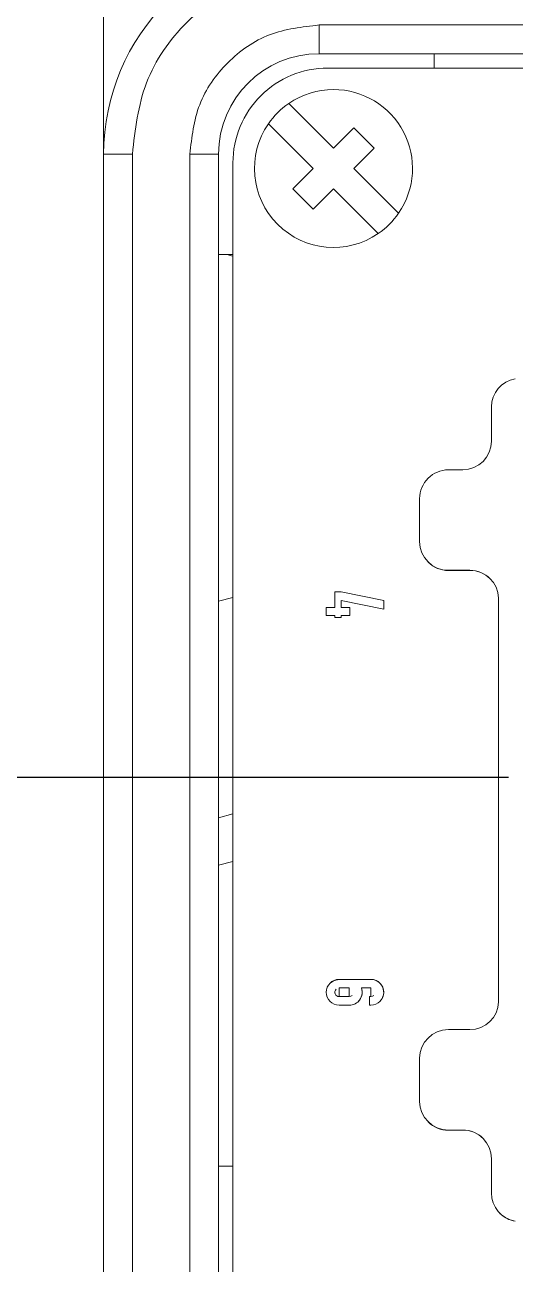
# Model space of a CAD drawing. Extents: x 4137 to 28680, y 2446 to 6814.
# Drawn here: x 14611.7 to 14633.2, y 3135.7 to 3190.1 of the extents above; entities that cross this region are included whole.
import ezdxf

# ---------------------------------------------------------------- set-up
doc = ezdxf.new("R2010")
doc.units = 0
doc.header["$LTSCALE"] = 0.5
doc.layers.get('0').update_dxf_attribs({"linetype": 'CONTINUOUS'})
doc.layers.add('DIM', color=5, linetype='CONTINUOUS')

msp = doc.modelspace()

# ---------------------------------------------------------------- linework, layer by layer
at = {"color": 7, "linetype": 'Continuous', "lineweight": 15}
for p, q in [((14615.143, 3184.383), (14615.143, 3200.133)), ((14615.143, 3184.383), (14615.143, 3200.133)), ((14659.873, 3190.053), (14624.593, 3190.053)), ((14624.593, 3190.053), (14624.593, 3188.793)), ((14659.873, 3190.053), (14624.593, 3190.053)), ((14624.593, 3190.053), (14624.593, 3188.793)), ((14659.873, 3188.793), (14624.593, 3188.793)), ((14659.873, 3188.793), (14624.593, 3188.793)), ((14629.633, 3188.162), (14629.633, 3188.793)), ((14629.633, 3188.162), (14629.633, 3188.793)), ((14659.496, 3188.162), (14624.972, 3188.162)), ((14659.496, 3188.162), (14624.972, 3188.162)), ((14623.259, 3186.608), (14625.223, 3184.644)), ((14623.259, 3186.608), (14625.223, 3184.644)), ((14624.332, 3183.753), (14622.368, 3185.717)), ((14624.332, 3183.753), (14622.368, 3185.717)), ((14625.223, 3184.644), (14626.114, 3185.535)), ((14625.223, 3184.644), (14626.114, 3185.535)), ((14626.114, 3185.535), (14627.005, 3184.644)), ((14626.114, 3185.535), (14627.005, 3184.644)), ((14616.403, 3184.383), (14615.143, 3184.383)), ((14615.143, 3127.683), (14615.143, 3184.383)), ((14616.403, 3184.383), (14615.143, 3184.383)), ((14615.143, 3127.683), (14615.143, 3184.383)), ((14616.403, 3127.683), (14616.403, 3184.383)), ((14616.403, 3127.683), (14616.403, 3184.383)), ((14618.923, 3184.383), (14618.923, 3127.683)), ((14618.923, 3184.383), (14620.183, 3184.383)), ((14618.923, 3184.383), (14618.923, 3127.683)), ((14618.923, 3184.383), (14620.183, 3184.383)), ((14620.183, 3184.383), (14620.183, 3127.683)), ((14620.183, 3184.383), (14620.183, 3127.683)), ((14627.005, 3184.644), (14626.114, 3183.753)), ((14627.005, 3184.644), (14626.114, 3183.753)), ((14620.814, 3184.004), (14620.814, 3128.06)), ((14620.814, 3184.004), (14620.814, 3128.06)), ((14623.441, 3182.862), (14624.332, 3183.753)), ((14623.441, 3182.862), (14624.332, 3183.753)), ((14626.114, 3183.753), (14628.078, 3181.789)), ((14626.114, 3183.753), (14628.078, 3181.789)), ((14624.332, 3181.971), (14623.441, 3182.862)), ((14624.332, 3181.971), (14623.441, 3182.862)), ((14625.223, 3182.862), (14624.332, 3181.971)), ((14625.223, 3182.862), (14624.332, 3181.971)), ((14627.187, 3180.898), (14625.223, 3182.862)), ((14627.187, 3180.898), (14625.223, 3182.862)), ((14620.183, 3179.973), (14620.814, 3179.973)), ((14620.183, 3179.973), (14620.814, 3179.973)), ((14620.814, 3179.902), (14620.55, 3179.973)), ((14620.814, 3179.902), (14620.55, 3179.973)), ((14632.15, 3171.786), (14632.15, 3173.286)), ((14632.15, 3171.786), (14632.15, 3173.286)), ((14630.26, 3170.526), (14630.89, 3170.526)), ((14630.26, 3170.526), (14630.89, 3170.526)), ((14629, 3167.376), (14629, 3169.266)), ((14629, 3167.376), (14629, 3169.266)), ((14629.369, 3166.485), (14629.373, 3166.481)), ((14629.369, 3166.485), (14629.373, 3166.481)), ((14631.205, 3166.116), (14630.26, 3166.116)), ((14630.26, 3166.116), (14630.264, 3166.112)), ((14631.205, 3166.116), (14630.26, 3166.116)), ((14630.26, 3166.116), (14630.264, 3166.112)), ((14630.264, 3166.112), (14631.209, 3166.112)), ((14630.264, 3166.112), (14631.209, 3166.112)), ((14631.205, 3166.116), (14631.209, 3166.112)), ((14631.205, 3166.116), (14631.209, 3166.112)), ((14620.183, 3164.755), (14620.814, 3164.924)), ((14620.183, 3164.755), (14620.814, 3164.924)), ((14625.283, 3165.174), (14625.559, 3165.174)), ((14625.283, 3164.478), (14625.283, 3165.174)), ((14625.283, 3165.174), (14625.559, 3165.174)), ((14625.283, 3165.174), (14625.559, 3165.174)), ((14625.283, 3164.478), (14625.283, 3165.174)), ((14625.283, 3165.174), (14625.559, 3165.174)), ((14625.559, 3165.174), (14627.425, 3164.796)), ((14625.559, 3165.174), (14627.425, 3164.796)), ((14625.559, 3165.174), (14625.559, 3165.174)), ((14625.559, 3165.174), (14627.425, 3164.796)), ((14625.559, 3165.174), (14627.425, 3164.796)), ((14625.559, 3165.174), (14625.559, 3165.174)), ((14625.559, 3164.789), (14625.559, 3164.478)), ((14627.425, 3164.411), (14625.559, 3164.789)), ((14625.559, 3164.789), (14625.559, 3164.478)), ((14627.425, 3164.411), (14625.559, 3164.789)), ((14627.425, 3164.796), (14627.425, 3164.411)), ((14627.425, 3164.796), (14627.425, 3164.411)), ((14632.464, 3147.176), (14632.464, 3164.896)), ((14632.464, 3147.176), (14632.464, 3164.896)), ((14624.905, 3164.135), (14624.905, 3164.478)), ((14624.905, 3164.478), (14625.283, 3164.478)), ((14625.283, 3164.478), (14624.905, 3164.478)), ((14624.905, 3164.135), (14624.905, 3164.478)), ((14624.905, 3164.478), (14625.283, 3164.478)), ((14625.283, 3164.478), (14624.905, 3164.478)), ((14625.283, 3164.135), (14624.905, 3164.135)), ((14625.283, 3164.135), (14624.905, 3164.135)), ((14625.283, 3164.478), (14625.283, 3164.478)), ((14625.283, 3164.478), (14625.283, 3164.478)), ((14625.283, 3164.04), (14625.283, 3164.135)), ((14625.283, 3164.04), (14625.283, 3164.135)), ((14625.559, 3164.478), (14625.937, 3164.478)), ((14625.937, 3164.478), (14625.559, 3164.478)), ((14625.559, 3164.478), (14625.559, 3164.478)), ((14625.559, 3164.478), (14625.937, 3164.478)), ((14625.937, 3164.478), (14625.559, 3164.478)), ((14625.559, 3164.478), (14625.559, 3164.478)), ((14625.559, 3164.135), (14625.559, 3164.04)), ((14625.937, 3164.135), (14625.559, 3164.135)), ((14625.559, 3164.135), (14625.559, 3164.04)), ((14625.937, 3164.135), (14625.559, 3164.135)), ((14625.937, 3164.478), (14625.937, 3164.135)), ((14625.937, 3164.478), (14625.937, 3164.135)), ((14625.559, 3164.04), (14625.283, 3164.04)), ((14625.559, 3164.04), (14625.283, 3164.04)), ((14620.183, 3155.257), (14620.814, 3155.426)), ((14620.183, 3155.257), (14620.814, 3155.426)), ((14620.814, 3153.339), (14620.183, 3153.17)), ((14620.814, 3153.339), (14620.183, 3153.17)), ((14625.472, 3148.161), (14626.858, 3148.161)), ((14625.472, 3148.161), (14626.858, 3148.161)), ((14625.472, 3147.783), (14625.913, 3147.783)), ((14625.472, 3147.405), (14625.472, 3147.783)), ((14625.472, 3147.783), (14625.913, 3147.783)), ((14625.472, 3147.405), (14625.472, 3147.783)), ((14625.913, 3147.783), (14625.913, 3147.405)), ((14625.913, 3147.783), (14625.913, 3147.405)), ((14626.858, 3147.783), (14626.448, 3147.783)), ((14626.858, 3147.783), (14626.448, 3147.783)), ((14626.858, 3147.405), (14626.858, 3147.783)), ((14626.858, 3147.405), (14626.858, 3147.783)), ((14625.913, 3147.405), (14625.472, 3147.405)), ((14625.913, 3147.405), (14625.472, 3147.405)), ((14626.795, 3147.405), (14626.858, 3147.405)), ((14626.795, 3147.027), (14626.795, 3147.405)), ((14626.795, 3147.405), (14626.858, 3147.405)), ((14626.795, 3147.027), (14626.795, 3147.405)), ((14625.913, 3147.027), (14625.472, 3147.027)), ((14625.913, 3147.027), (14625.472, 3147.027)), ((14626.858, 3147.027), (14626.795, 3147.027)), ((14626.858, 3147.027), (14626.795, 3147.027)), ((14630.26, 3145.956), (14631.205, 3145.956)), ((14630.26, 3145.956), (14631.205, 3145.956)), ((14629, 3142.806), (14629, 3144.696)), ((14629, 3142.806), (14629, 3144.696)), ((14629.369, 3141.915), (14629.373, 3141.911)), ((14629.369, 3141.915), (14629.373, 3141.911)), ((14630.89, 3141.546), (14630.26, 3141.546)), ((14630.26, 3141.546), (14630.264, 3141.542)), ((14630.89, 3141.546), (14630.26, 3141.546)), ((14630.26, 3141.546), (14630.264, 3141.542)), ((14630.264, 3141.542), (14630.894, 3141.542)), ((14630.264, 3141.542), (14630.894, 3141.542)), ((14630.89, 3141.546), (14630.894, 3141.542)), ((14630.89, 3141.546), (14630.894, 3141.542)), ((14632.15, 3138.785), (14632.15, 3140.286)), ((14632.15, 3138.785), (14632.15, 3140.286)), ((14620.814, 3139.968), (14620.183, 3139.968)), ((14620.814, 3139.968), (14620.183, 3139.968)), ((14632.519, 3137.894), (14632.523, 3137.89)), ((14632.519, 3137.894), (14632.523, 3137.89))]:
    msp.add_line(p, q, dxfattribs=at)
at = {"color": 7, "linetype": 'Continuous', "lineweight": 15, "flags": 128}
for points in [[(14625.071, 3147.995), (14625.255, 3148.118), (14625.472, 3148.161)], [(14625.071, 3147.995), (14625.255, 3148.118), (14625.472, 3148.161)], [(14626.047, 3147.46), (14625.985, 3147.419), (14625.913, 3147.405)], [(14626.047, 3147.46), (14625.985, 3147.419), (14625.913, 3147.405)], [(14626.858, 3147.405), (14626.93, 3147.419), (14626.992, 3147.46)], [(14626.858, 3147.405), (14626.93, 3147.419), (14626.992, 3147.46)]]:
    msp.add_lwpolyline(points, dxfattribs=at)
at = {"color": 7, "linetype": 'Continuous', "lineweight": 15}
for centre, radius, start, end in [((14624.593, 3184.383), 9.45, 90, 180), ((14624.593, 3184.383), 9.45, 90, 180), ((14624.593, 3184.383), 4.41, 90, 180), ((14624.593, 3184.383), 4.41, 90, 180), ((14624.972, 3184.004), 4.158, 90, 180.0001), ((14624.972, 3184.004), 4.158, 90, 180.0001), ((14625.223, 3183.753), 3.465, 90, 124.5243), ((14625.223, 3183.753), 3.465, 90, 124.5243), ((14625.223, 3183.753), 3.465, 325.4757, 90), ((14625.223, 3183.753), 3.465, 325.4757, 90), ((14625.223, 3183.753), 3.465, 124.5243, 145.4757), ((14625.223, 3183.753), 3.465, 124.5243, 145.4757), ((14625.223, 3183.753), 3.465, 145.4757, 304.5243), ((14625.223, 3183.753), 3.465, 145.4757, 304.5243), ((14625.223, 3183.753), 3.465, 304.5243, 325.4757), ((14625.223, 3183.753), 3.465, 304.5243, 325.4757), ((14633.41, 3173.286), 1.26, 100.0001, 180.0001), ((14633.41, 3173.286), 1.26, 100.0001, 180.0001), ((14630.89, 3171.786), 1.26, 270.0003, 359.9998), ((14630.89, 3171.786), 1.26, 270.0003, 359.9998), ((14630.26, 3169.266), 1.26, 89.9995, 180.0002), ((14630.26, 3169.266), 1.26, 89.9995, 180.0002), ((14630.26, 3167.376), 1.26, 180.0002, 269.9997), ((14630.26, 3167.376), 1.26, 180.0002, 269.9997), ((14630.229, 3167.288), 1.177, 223.3042, 271.6935), ((14630.229, 3167.288), 1.177, 223.3042, 271.6935), ((14631.205, 3164.856), 1.26, 1.812, 90.0004), ((14631.205, 3164.856), 1.26, 1.812, 90.0004), ((14631.208, 3164.852), 1.26, 45.0007, 89.997), ((14631.208, 3164.852), 1.26, 45.0007, 89.997), ((14625.472, 3147.594), 0.567, 90, 270), ((14625.472, 3147.594), 0.567, 90, 270), ((14625.913, 3147.594), 0.567, 270, 19.4712), ((14625.913, 3147.594), 0.567, 270, 19.4712), ((14625.913, 3147.594), 0.567, 315, 19.4712), ((14625.913, 3147.594), 0.567, 315, 19.4712), ((14626.858, 3147.594), 0.567, 270, 90), ((14626.858, 3147.594), 0.567, 315, 90), ((14626.858, 3147.594), 0.567, 270, 90), ((14626.858, 3147.594), 0.567, 315, 90), ((14625.472, 3147.594), 0.189, 135, 270), ((14625.472, 3147.594), 0.189, 135, 270), ((14631.205, 3147.216), 1.26, 269.9998, 358.1878), ((14631.205, 3147.216), 1.26, 269.9998, 358.1878), ((14630.26, 3144.696), 1.26, 90.0003, 179.9998), ((14630.26, 3144.696), 1.26, 90.0003, 179.9998), ((14630.26, 3142.806), 1.26, 180, 269.9999), ((14630.26, 3142.806), 1.26, 180, 269.9999), ((14630.229, 3142.718), 1.177, 223.305, 271.6927), ((14630.229, 3142.718), 1.177, 223.305, 271.6927), ((14630.89, 3140.286), 1.26, 0.0002, 89.9997), ((14630.89, 3140.286), 1.26, 0.0002, 89.9997), ((14630.918, 3140.34), 1.202, 43.8487, 91.1492), ((14630.918, 3140.34), 1.202, 43.8487, 91.1492), ((14633.41, 3138.785), 1.26, 180.0002, 259.9997), ((14633.41, 3138.785), 1.26, 180.0002, 259.9997), ((14633.414, 3138.781), 1.26, 224.9993, 259.9996), ((14633.414, 3138.781), 1.26, 224.9993, 259.9996)]:
    msp.add_arc(centre, radius, start, end, dxfattribs=at)
for points, knots in [([(14624.593, 3192.573), (14623.52, 3192.45), (14621.373, 3192.204), (14618.666, 3190.31), (14616.772, 3187.602), (14616.526, 3185.456), (14616.403, 3184.383)], [0, 0, 0, 0, 0.25, 0.5, 0.75, 1, 1, 1, 1]), ([(14624.593, 3192.573), (14623.52, 3192.45), (14621.373, 3192.204), (14618.666, 3190.31), (14616.772, 3187.602), (14616.526, 3185.456), (14616.403, 3184.383)], [0, 0, 0, 0, 0.25, 0.5, 0.75, 1, 1, 1, 1]), ([(14618.923, 3184.383), (14619.008, 3185.126), (14619.179, 3186.612), (14620.49, 3188.486), (14622.364, 3189.797), (14623.85, 3189.968), (14624.593, 3190.053)], [0, 0, 0, 0, 0.25, 0.4999999, 0.7499998, 1, 1, 1, 1]), ([(14618.923, 3184.383), (14619.008, 3185.126), (14619.179, 3186.612), (14620.49, 3188.486), (14622.364, 3189.797), (14623.85, 3189.968), (14624.593, 3190.053)], [0, 0, 0, 0, 0.25, 0.4999999, 0.7499998, 1, 1, 1, 1])]:
    msp.add_open_spline(points, degree=3, knots=knots, dxfattribs=at)
at = {"layer": 'DIM'}
msp.add_line((14544.006, 3157.042), (14632.902, 3157.042), dxfattribs=at)
msp.add_line((14544.006, 3157.042), (14632.902, 3157.042), dxfattribs=at)

doc.saveas('drawing.dxf')
